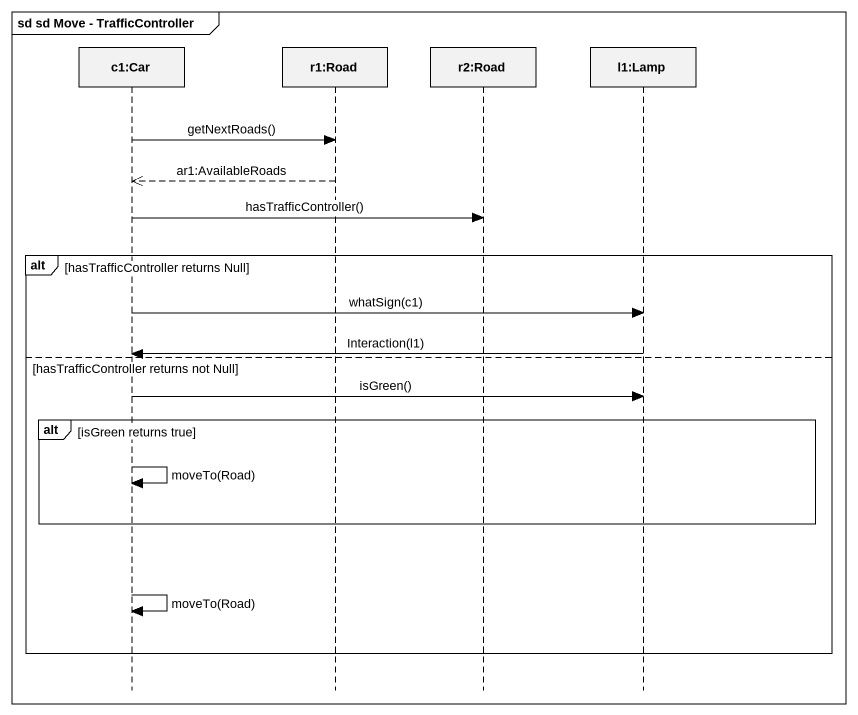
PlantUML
@startuml
mainframe sd sd Move - TrafficController
hide footbox
participant "c1:Car" as c1_Car
participant "r1:Road" as r1_Road
participant "r2:Road" as r2_Road
participant "l1:Lamp" as l1_Lamp

c1_Car -> r1_Road : getNextRoads()
r1_Road -->> c1_Car : ar1:AvailableRoads
c1_Car -> r2_Road : hasTrafficController()
alt hasTrafficController returns Null
  c1_Car -> l1_Lamp : whatSign(c1)
  l1_Lamp -> c1_Car : Interaction(l1)
else hasTrafficController returns not Null
  c1_Car -> l1_Lamp : isGreen()
  alt isGreen returns true
    c1_Car -> c1_Car : moveTo(Road)
  end
  c1_Car -> c1_Car : moveTo(Road)
end
@enduml
